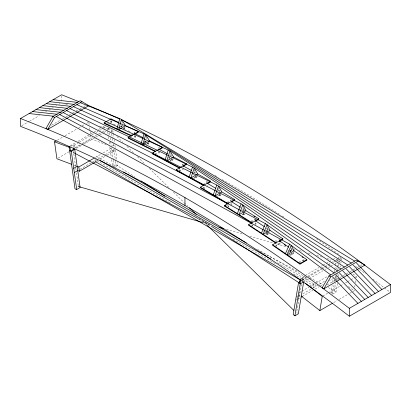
<?xml version="1.0" encoding="UTF-8"?>
<svg xmlns="http://www.w3.org/2000/svg" width="411" height="411" viewBox="0 0 411 411"><rect width="100%" height="100%" fill="white"/><g stroke="black" fill="none" stroke-linecap="round" stroke-linejoin="round"><path stroke-width="0.31" stroke-dasharray="2.06 1.54" d="M203.168 188.706L203.183 187.724M204.38 188.716L204.39 187.735M227.268 203.008L227.278 202.022M228.48 203.013L228.49 202.032M230.694 201.03L230.705 200.049M228.49 206.106L228.454 207.072A0.606 0.365 2.1 0 0 228.151 206.754M231.876 205.13L231.912 204.164M251.321 222.104L251.357 221.139M252.534 222.135L252.57 221.164M254.748 220.126L254.784 219.161M252.503 226.297L252.565 225.346A0.606 0.375 3.6 0 0 251.702 224.976A0.606 0.375 3.6 0 0 251.532 225.567M255.925 224.355L255.986 223.404A0.606 0.375 3.6 0 0 255.128 222.998A0.606 0.375 3.6 0 0 255.036 223.635A0.606 0.375 3.6 0 0 255.986 223.404M276.546 242.105L276.608 241.154M276.511 246.374L276.593 245.439A0.606 0.38 5.1 0 0 275.832 245.028A0.606 0.38 5.1 0 0 275.468 245.567M278.73 244.298L278.812 243.363M279.932 244.432A0.606 0.38 5.1 0 0 279.079 244.006A0.606 0.38 5.1 0 0 278.982 244.658A0.606 0.38 5.1 0 0 279.932 244.432L280.014 243.497A0.606 0.38 5.1 0 0 279.161 243.065A0.606 0.38 5.1 0 0 279.064 243.723A0.606 0.38 5.1 0 0 280.014 243.497M292.093 253.058L292.103 252.94A2.42 1.526 5.1 0 1 289.056 254.25M302.717 260.877L302.799 259.942M303.924 260.944L304.006 260.004M301.366 284.284L296.629 312.54L297.477 313.197M302.085 279.983L302.578 277.024L304.787 275.75M302.83 281.232L303.421 277.682L302.578 277.024M337.462 283.328L335.993 292.103L332.566 294.081L330.881 292.766L332.124 285.352M332.638 282.265L333.259 278.56L329.396 280.79M334.374 271.918L334.682 270.068M334.785 269.446L335.304 266.359M335.407 265.742L335.926 262.655M336.332 260.209L336.532 259.028M337.174 260.867L337.374 259.685M332.566 294.081L334.246 284.052M334.667 281.545L334.878 280.292M334.98 279.665L335.612 275.904M336.768 269.01L336.974 267.756M337.082 267.129L337.708 263.374M330.881 292.766L334.307 290.788L335.546 283.374M336.167 279.67L336.583 277.199M336.984 274.805L337.282 273.027M337.796 269.94L338.315 266.852M338.417 266.236L338.936 263.148M339.039 262.531L339.347 260.677M340.503 259.48L340.899 257.116M337.986 280.194L338.51 277.06M338.618 276.433L339.039 273.926M340.19 267.037L340.4 265.783M340.822 263.276L341.032 262.023M341.346 260.142L341.644 258.365M352.987 291.45L354.092 290.813L354.297 289.575M354.714 287.104L355.022 285.255M355.438 282.783L355.849 280.312M356.265 277.841L356.471 276.608L352.422 273.443M21.66 125.761L28.883 121.594M29.438 121.276L39.435 115.501M45.544 111.972L46.654 111.335M48.878 110.05L51.098 108.766M51.652 108.447L53.317 107.487M55.542 106.202L56.651 105.56M58.871 104.276L59.985 103.639M51.596 125.18L62.153 119.087M62.708 118.769L68.817 115.239M69.372 114.921L75.48 111.391M76.035 111.073L79.369 109.146M79.924 108.828L81.589 107.867M83.813 106.583L85.478 105.622M57.288 140.233L64.47 136.087M65.025 135.769L76.626 129.069M78.835 127.795L81.599 126.203M82.149 125.879L84.358 124.605M86.567 123.331L88.226 122.375M70.168 145.859L75.727 142.653M77.946 141.369L93.497 132.393M94.052 132.07L96.277 130.79M98.496 129.506L100.161 128.545M102.385 127.261L104.605 125.977M70.882 146.249L73.328 144.836L74.17 145.155L78.588 142.602M109.043 124.22L110.513 123.372M79.143 142.283L89.639 136.226M91.848 134.947L94.057 133.673M96.266 132.399L99.03 130.801M99.58 130.482L103.449 128.253M104.004 127.929L105.658 126.973M74.735 147.806L80.263 144.615M82.472 143.341L92.413 137.598M94.622 136.324L97.936 134.407M98.491 134.089L101.805 132.178M102.36 131.859L104.569 130.58M108.797 128.14L107.328 128.987L107.687 131.53M58.013 158.143L69.058 151.762M75.691 147.939L81.214 144.749M81.768 144.431L91.155 139.005L106.038 144.569M109.639 128.453L108.17 129.301L108.001 128.093M76.425 148.433L83.053 144.61M83.603 144.287L95.203 137.593M95.758 137.274L99.072 135.358M99.626 135.039L103.49 132.81M104.045 132.486L106.254 131.212M99.493 126.059L109.018 129.619L109.994 129.054M122.781 125.504L120.146 127.025A2.42 1.259 -4.6 0 1 121.954 126.794M112.373 146.008L114.818 144.595L115.244 147.621M95.403 157.408L100.926 154.217M103.135 152.943L111.977 147.837M79.95 169.306L92.1 162.288M92.655 161.97L97.628 159.103M98.178 158.78L104.81 154.957M105.36 154.634L115.414 148.833M96.549 161.328L97.654 160.686M99.868 159.411L106.495 155.584M107.045 155.266L113.677 151.438L113.251 148.412M144.158 142.175L146.27 140.958M144.487 142.905L146.069 141.995M113.662 166.568L116.108 165.155L117.793 165.782L117.351 162.643M114.859 167.477L117.793 165.782M169.81 157.326L168.751 157.932A2.42 1.341 -2 0 1 169.995 157.86M169.08 158.692L170.133 158.081M219.068 191.521L220.121 190.915L218.611 188.243M242.644 210.55L244.226 209.636L242.613 208.629M243.497 211.084L244.55 210.478M266.184 230.437L268.291 229.22L267.407 227.53M289.673 251.178L292.308 249.657L291.481 248.003M289.472 252.375L291.579 251.157M305.342 275.432L319.152 267.458M321.361 266.179L322.465 265.542M323.02 265.223L325.779 263.631M326.334 263.307L328.543 262.033M329.093 261.715L332.412 259.803M332.961 259.485L335.725 257.887M300.975 279.095L303.421 277.682M338.161 257.625L339.63 256.777M301.397 279.999L320.837 268.773M321.392 268.455L324.166 266.852M324.721 266.528L327.5 264.925M328.055 264.607L330.834 263.004M331.389 262.68L334.164 261.077M334.718 260.759L336.943 259.475M337.498 259.156L340.832 257.229M301.982 280.574L321.87 269.092M322.424 268.773L324.633 267.499M325.183 267.181L331.261 263.672M333.47 262.398L335.129 261.437M336.722 260.517L337.703 259.952M337.565 261.175L338.546 260.61M303.672 281.895L308.64 279.023M309.195 278.704L323.005 270.731M325.214 269.452L326.319 268.815M328.528 267.54L330.187 266.585M330.737 266.266L332.951 264.987M335.16 263.713L336.265 263.076M337.919 262.12L339.876 260.99M277.456 262.865L313.593 283.729L315.304 282.737M298.473 293.146L301.232 291.548M301.787 291.229L308.969 287.084M309.519 286.765L315.042 283.575M315.597 283.256L327.197 276.562M296.182 296.757L297.646 295.91M298.139 295.627L299.604 294.779L300.616 295.571M297.877 296.696L300.636 295.103M302.85 293.824L311.132 289.041M313.346 287.767L324.947 281.067M295.586 300.307L297.055 299.46M297.543 299.177L300.117 297.692M302.326 296.418L312.822 290.361M315.032 289.082L319.45 286.534M320.005 286.21L323.318 284.299M334.729 277.713L336.686 276.582M327.141 284.905L336.028 279.773M336.583 279.454L339.363 277.851M339.918 277.528L342.692 275.925M343.247 275.606L349.36 272.077M349.915 271.758L356.578 267.91M357.133 267.592L359.913 265.989M360.468 265.665L362.132 264.705M322.774 296.059L327.747 293.192M328.297 292.873L339.897 286.174M340.452 285.856L343.216 284.258M345.425 282.984L347.079 282.028M347.634 281.71L350.393 280.112M350.948 279.793L353.712 278.201M354.261 277.882L356.471 276.608M333.655 302.614L336.969 300.698M339.178 299.424L349.119 293.68M349.674 293.362L352.438 291.769M202.628 222.474L207.879 223.995M226.327 229.343L242.32 233.972M249.703 236.109L273.074 242.88M276.762 243.949L286.601 246.8M293.983 248.938L295.211 249.297M299.516 250.54L303.21 251.609M308.127 253.037L311.821 254.106M316.737 255.529L322.275 257.132M327.192 258.56L331.497 259.809M111.987 150.806L113.677 151.438M74.17 165.232L75.953 165.9M169.671 154.921L171.356 155.81M198.59 218.847L209.872 224.827M260.327 251.558L298.879 271.979M309.647 277.687L322.686 284.592M328.358 287.597L332.889 290.002M193.864 171.86L195.477 172.764M193.571 172.194L196.324 173.735M114.047 166.542L96.811 156.591L96.811 158.261M257.486 249.359L306.966 277.923M96.811 160.49L171.31 203.502M198.554 219.227L211.341 226.61M233.022 239.13L275.832 263.847M293.624 274.116L315.304 286.631L315.304 283.852M309.699 285.378L313.593 287.623L313.593 283.729M217.434 189.317L220.121 190.915M217.671 189.954L220.424 191.588M242.634 209.137L244.792 210.489M115.784 164.652L134.669 176.822M198.888 218.205L202.664 220.635M204.827 222.027L211.11 226.081M266.682 228.162L268.291 229.22M266.477 228.526L268.589 229.913M290.767 248.593L292.308 249.657M291.014 249.256L292.067 249.986M334.867 275.796L337.904 278.17M348.528 286.467L354.092 290.813M334.307 290.788L335.993 292.103M297.744 297.343L299.013 298.335M111.027 130.749L112.85 132.542M116.955 136.57L122.879 142.396M126.984 146.429L133.364 152.702M137.469 156.735L144.764 163.902M149.321 168.382L168.926 187.647M173.488 192.127L183.974 202.433M184.426 202.88L187.621 206.019M203.121 221.252L206.466 224.54M121.79 121.759L122.812 123.326M144.6 134.89L145.576 136.437M145.9 136.955L147.523 139.529M170.37 153.57L171.608 155.599M194.095 169.805L195.693 172.522M243.081 207.545L243.939 209.112M112.794 130.153L113.148 132.666M113.236 133.292L113.765 137.058M114.114 139.57L114.469 142.083M115.589 150.087L116.914 159.504M111.109 129.552L111.648 133.37M111.735 134.001L112.27 137.819M112.362 138.456L112.984 142.905M113.076 143.537L113.518 146.717M113.878 149.26L115.481 160.701M115.573 161.338L116.108 165.155M108.761 127.8L109.018 129.619M109.454 132.758L109.809 135.27M110.163 137.783L111.217 145.314M111.566 147.78L113.225 159.596M113.313 160.228L114.191 166.506M107.774 132.167L108.309 135.979M108.401 136.616L108.756 139.159M109.115 141.703L109.47 144.246M109.829 146.789L111.253 156.961M111.612 159.504L112.414 165.222M88.868 122.684L89.13 124.564M89.572 127.703L90.014 130.847M90.101 131.474L91.155 139.005M74.17 145.155L74.766 149.393M73.328 144.836L73.667 147.261M73.435 151.305L73.703 153.211M73.795 153.848L75.665 167.2M75.758 167.832L76.025 169.743M76.472 172.918L78.434 186.907M134.407 132.409L134.489 133.441M111.617 121.132L111.7 122.165M110.425 121.307L110.513 122.339M108.201 123.161L108.283 124.194M147.739 143.115L147.734 142.987A2.42 1.3 -3.3 0 1 146.522 144.163M135.599 136L135.661 137.017A0.606 0.324 -3.3 0 1 134.71 137.295A0.606 0.324 -3.3 0 1 134.803 136.729A0.606 0.324 -3.3 0 1 135.661 137.017M134.397 135.99L134.454 137.007M182.51 164.441L182.546 165.448M173 159.129L172.995 159A3.632 2.009 -2 0 1 170.221 160.973M158.435 151.664L158.471 152.671M156.216 153.642L156.252 154.654M207.514 181.498A0.606 0.344 -0.7 0 0 206.61 181.801L206.62 182.797M180.295 170.241L180.306 171.238M179.083 170.252L179.093 171.248M95.1 159.252L95.1 160.922M61.65 95.984L61.65 100.849M65.781 104.271A1404.67 810.99 60 0 1 68.735 105.422M113.261 124.071A1404.67 810.99 60 0 1 116.169 125.37M123.583 128.73A1404.67 810.99 60 0 1 125.293 129.516M128.145 130.832A1404.67 810.99 60 0 1 131.001 132.157M215.04 175.487A1404.67 810.99 60 0 1 218.344 177.357M222.197 179.556A1404.67 810.99 60 0 1 281.073 215.302M282.131 215.981A1404.67 810.99 60 0 1 284.248 217.342M316.444 238.719A1404.67 810.99 60 0 1 339.543 254.81M355.525 266.307A1404.67 810.99 60 0 1 359.127 268.943M359.64 269.323A1404.67 810.99 60 0 1 365.769 273.839M372.828 279.105A1404.67 810.99 60 0 1 383.91 287.489M384.413 287.875A1404.67 810.99 60 0 1 389.443 291.733M131.155 134.597A0.606 0.313 -4.6 0 1 131.001 134.469M131.001 134.305A0.606 0.313 -4.6 0 1 131.284 134.094M134.582 132.619A0.606 0.313 -4.6 0 1 134.489 132.244A0.606 0.313 -4.6 0 1 135.168 132.059M108.119 123.326A0.606 0.313 -4.6 0 1 107.898 123.454M107.014 123.31A0.606 0.313 -4.6 0 1 107.446 122.904M124.826 127.138A3.632 1.885 -4.6 0 1 123.798 129.008M121.399 125.894A3.632 1.885 -4.6 0 1 122.334 125.915M123.742 127.903A2.42 1.259 -4.6 0 1 123.413 128.556M123.732 127.775A2.42 1.259 -4.6 0 1 123.403 128.422M120.11 126.891A2.42 1.259 -4.6 0 1 121.944 126.66M124.836 127.266A3.632 1.885 -4.6 0 1 124.405 128.72M121.409 126.023A3.632 1.885 -4.6 0 1 122.344 126.043M158.738 148.243A0.606 0.324 -3.3 0 1 158.738 147.677A0.606 0.324 -3.3 0 1 159.648 147.924M135.491 136.159A0.606 0.324 -3.3 0 1 134.448 136.154A0.606 0.324 -3.3 0 1 135.055 135.666M148.833 142.355A3.632 1.947 -3.3 0 1 147.811 144.266M145.396 141.009A3.632 1.947 -3.3 0 1 146.331 141.045M147.662 142.781A2.42 1.3 -3.3 0 1 146.532 144.292M144.117 142.139A2.42 1.3 -3.3 0 1 145.951 141.934M144.107 142.011A2.42 1.3 -3.3 0 1 145.946 141.805M148.844 142.483A3.632 1.947 -3.3 0 1 147.816 144.395M145.402 141.132A3.632 1.947 -3.3 0 1 146.342 141.173M251.537 221.401A0.606 0.365 2.1 0 1 251.537 220.882A0.606 0.365 2.1 0 1 252.39 220.902A0.606 0.365 2.1 0 1 252.39 221.421M255.817 219.443A0.606 0.365 2.1 0 1 254.907 219.387A0.606 0.365 2.1 0 1 255.087 218.852M227.298 205.983A0.606 0.365 2.1 0 1 228.09 205.757A0.606 0.365 2.1 0 1 228.434 206.26A0.606 0.365 2.1 0 1 227.581 206.399M231.254 204.478A0.606 0.365 2.1 0 1 230.787 203.918A0.606 0.365 2.1 0 1 231.804 203.918A0.606 0.365 2.1 0 1 231.414 204.478M244.735 213.843A3.632 2.183 2.1 0 1 241.55 214.814M242.66 210.56A3.632 2.183 2.1 0 1 243.528 210.812M254.928 219.875A0.606 0.365 2.1 0 1 255.781 219.895M231.737 204.863A0.606 0.365 2.1 0 1 231.825 204.945M243.964 213.309A2.42 1.454 2.1 0 1 241 214.265M243.97 213.186A2.42 1.454 2.1 0 1 242.259 214.177M244.735 213.961A3.632 2.183 2.1 0 1 241.545 214.938M183.419 164.708A0.606 0.334 -2 0 1 182.546 164.554A0.606 0.334 -2 0 1 183.013 164.097A0.606 0.334 -2 0 1 183.722 164.41M155.024 153.586A0.606 0.334 -2 0 1 155.769 153.329A0.606 0.334 -2 0 1 156.195 153.729M158.687 151.962A0.606 0.334 -2 0 1 158.466 151.577M171.793 159.237A2.42 1.341 -2 0 1 169.373 160.634M168.746 158.014A2.42 1.341 -2 0 1 170 157.983M171.788 159.108A2.42 1.341 -2 0 1 169.368 160.506M172.897 158.61A3.632 2.009 -2 0 1 170.226 161.102M231.737 200.306A0.606 0.354 0.7 0 1 231.614 200.363M231.152 200.393A0.606 0.354 0.7 0 1 230.787 199.869M203.486 188.033A0.606 0.354 0.7 0 1 203.358 187.478A0.606 0.354 0.7 0 1 204.313 187.56A0.606 0.354 0.7 0 1 203.943 188.074M207.108 185.402A0.606 0.354 0.7 0 1 207.56 185.464M221.036 194.516A3.632 2.127 0.7 0 1 217.465 196.016M230.776 200.851A0.606 0.354 0.7 0 1 231.141 200.691M203.933 188.372A0.606 0.354 0.7 0 1 204.298 188.541M206.99 187.067A0.606 0.354 0.7 0 1 206.851 187.02M219.967 194.156A2.42 1.418 0.7 0 1 217.547 195.554M216.921 192.764A2.42 1.418 0.7 0 1 217.547 192.718M219.967 194.033A2.42 1.418 0.7 0 1 217.547 195.43M221.036 194.639A3.632 2.127 0.7 0 1 217.465 196.139M300.559 262.079A0.606 0.38 5.1 0 1 299.547 262.197M299.393 262.018A0.606 0.38 5.1 0 1 299.902 261.566A0.606 0.38 5.1 0 1 300.58 261.982M276.593 245.439A0.606 0.38 5.1 0 1 275.832 245.768M293.218 252.339A3.632 2.291 5.1 0 1 289.601 254.979M289.791 250.397A3.632 2.291 5.1 0 1 291.589 250.833M299.593 262.537A0.606 0.38 5.1 0 1 300.051 262.526M302.737 260.975A0.606 0.38 5.1 0 1 303.164 260.533M275.909 245.958A0.606 0.38 5.1 0 1 276.336 246.097M292.01 252.657A2.42 1.526 5.1 0 1 289.046 254.368M287.34 252.4A2.42 1.526 5.1 0 1 287.587 252.046M289.683 251.393A2.42 1.526 5.1 0 1 290.89 251.666M287.351 252.282A2.42 1.526 5.1 0 1 287.597 251.928M289.693 251.275A2.42 1.526 5.1 0 1 290.901 251.547M293.207 252.457A3.632 2.291 5.1 0 1 289.591 255.097M287.957 250.7A3.632 2.291 5.1 0 1 288.835 250.53M289.781 250.515A3.632 2.291 5.1 0 1 291.579 250.946M275.699 241.442A0.606 0.375 3.6 0 1 275.54 240.872A0.606 0.375 3.6 0 1 276.464 240.908A0.606 0.375 3.6 0 1 276.305 241.468M279.423 239.526A0.606 0.375 3.6 0 1 278.997 239.397M252.56 225.315A0.606 0.375 3.6 0 1 251.799 225.675M268.193 233.957A3.632 2.24 3.6 0 1 265.604 234.476M266.718 230.129A3.632 2.24 3.6 0 1 267.582 230.396M269.22 231.845A3.632 2.24 3.6 0 1 269.318 232.431M278.843 239.896A0.606 0.375 3.6 0 1 279.526 239.752M251.743 225.906A0.606 0.375 3.6 0 1 252.328 226.029M254.938 223.995A0.606 0.375 3.6 0 1 255.817 224.529M267.772 233.304A2.42 1.49 3.6 0 1 265.049 233.895M267.777 233.186A2.42 1.49 3.6 0 1 265.054 233.772M263.348 231.876A2.42 1.49 3.6 0 1 263.59 231.527M268.784 233.643A3.632 2.24 3.6 0 1 265.598 234.594M266.708 230.247A3.632 2.24 3.6 0 1 267.576 230.52M203.943 183.44A0.606 0.344 -0.7 0 1 204.313 183.943M207.514 182.094A0.606 0.344 -0.7 0 1 206.61 181.801M179.386 170.55A0.606 0.344 -0.7 0 1 179.263 170.01A0.606 0.344 -0.7 0 1 180.213 170.072A0.606 0.344 -0.7 0 1 179.843 170.58M197.085 176.042A3.632 2.07 -0.7 0 1 193.365 178.091M179.859 170.909A0.606 0.344 -0.7 0 1 180.224 171.068M183.512 169.527A0.606 0.344 -0.7 0 1 182.659 169.491A0.606 0.344 -0.7 0 1 182.741 169.003M195.877 176.252A2.42 1.377 -0.7 0 1 193.453 177.65M193.453 174.896A2.42 1.377 -0.7 0 1 194.079 174.937M195.872 176.129A2.42 1.377 -0.7 0 1 193.453 177.526M193.453 174.767A2.42 1.377 -0.7 0 1 194.079 174.809M197.085 176.165A3.632 2.07 -0.7 0 1 193.365 178.215M110.672 121.497A0.606 0.313 -4.6 0 0 111.622 121.214A0.606 0.313 -4.6 0 0 110.77 120.947A0.606 0.313 -4.6 0 0 110.672 121.497M110.754 122.529A0.606 0.313 -4.6 0 0 111.71 122.247A0.606 0.313 -4.6 0 0 110.852 121.98A0.606 0.313 -4.6 0 0 110.754 122.529M158.723 152.969A0.606 0.334 -2 0 0 159.674 152.707A0.606 0.334 -2 0 0 158.816 152.394A0.606 0.334 -2 0 0 158.723 152.969M227.458 202.279A0.606 0.354 0.7 0 0 228.47 202.125A0.606 0.354 0.7 0 0 227.73 201.688A0.606 0.354 0.7 0 0 227.458 202.279M302.974 260.22A0.606 0.38 5.1 0 0 303.986 260.101A0.606 0.38 5.1 0 0 303.246 259.593A0.606 0.38 5.1 0 0 302.974 260.22"/><path stroke-width="0.62" d="M200.368 187.21L200.363 187.704L227.884 204.036L227.889 203.543L200.368 187.21L210.632 181.272L210.638 181.77L207.211 183.748M66.592 110.59L216.792 185.037L218.508 186.055L221.837 191.932L234.743 199.587L234.738 200.08L231.311 202.058L231.326 201.575L240.461 207.283M251.964 223.209L224.463 206.014L224.478 205.526L234.743 199.587M63.171 112.568L241.082 203.877L242.793 204.945L245.937 210.709L258.832 218.77L258.812 219.253L255.385 221.231M248.568 224.709L248.537 225.187L275.997 243.24L276.028 242.767L248.568 224.709L258.832 218.77M59.744 114.546L265.342 223.584L267.052 224.704L270.001 230.345L282.876 238.812L282.845 239.289L279.912 240.98M282.876 238.812L272.616 244.751L272.57 245.218L299.968 264.114L306.817 260.158L306.858 259.69L293.161 250.242M299.968 264.114L300.009 263.646L306.858 259.69M298.561 282.552L293.207 314.518L294.893 315.833L298.319 313.855L303.672 281.895L300.246 283.867L298.561 282.552L300.025 281.705M299.403 283.21L299.999 279.66L300.842 280.317L294.893 315.833M301.124 295.966L319.845 310.588L322.224 296.382L305.527 283.343M116.986 128.854L119.745 118.62L80.294 102.678M140.999 144.004L143.948 133.858L76.867 104.656M165.063 160.064L168.207 150.02L73.446 106.634M189.163 177.023L192.492 167.082L70.019 108.612M213.273 194.871L216.792 185.037M237.373 213.592L241.082 203.877M261.442 233.176L265.342 223.584M285.46 253.613L289.55 244.144L56.317 116.524M119.591 119.005A1404.67 810.99 60 0 0 88.858 105.648L80.294 100.705L52.896 116.524L46.042 128.386L47.758 129.378A1404.67 810.99 60 0 1 322.142 287.792L323.858 288.779L364.958 265.049L356.394 260.106L328.995 275.925L322.142 287.792L349.35 308.327L349.35 316.234L390.45 292.504L390.45 284.597L363.242 264.062A1404.67 810.99 60 0 0 121.302 119.781M349.35 316.234A1404.67 810.99 60 0 0 20.55 126.403L20.55 118.496L47.758 129.378L54.606 117.51L82.005 101.692M323.858 288.779L330.706 276.916L358.104 261.098M20.55 118.496L61.65 94.766L78.804 101.625M47.758 129.378L88.858 105.648L87.671 105.175M71.786 164.343L56.908 158.78L54.529 141.826L56.184 140.87M131.577 136.133L104.183 123.392L104.142 122.879L110.991 118.923L118.81 122.56M69.654 150.739L71.339 151.371L74.766 149.393L80.119 187.534L76.693 189.512L75.008 188.88L69.058 146.501L69.901 146.814L70.497 151.053L73.923 149.075L73.754 147.868M135.003 134.156L138.43 132.178L138.384 131.664L125.54 125.689L118.692 129.645L121.451 119.411L119.745 118.62M73.718 168.32L77.145 166.347L78.83 166.974L94.299 158.045M138.384 131.664L131.535 135.615L104.142 122.879M155.615 151.762L128.155 138.111L128.124 137.598L134.972 133.647L143.372 137.819M74.314 172.558L77.741 170.58L79.426 171.212L95.999 161.646M167.431 153.735L159.021 149.28L159.036 149.784L162.463 147.811L162.432 147.297L149.558 140.896L142.709 144.852L145.658 134.71L143.948 133.858M152.168 153.236L179.674 167.796L179.689 168.299L152.188 153.74L152.168 153.236L162.432 147.297M152.188 153.74L153.771 152.83M191.711 170.652L183.111 165.823L183.116 166.321L186.537 164.343L186.522 163.84L173.627 157.012L166.774 160.968L169.918 150.924L168.207 150.02M203.24 185.418L176.262 170.277L176.257 169.779L186.522 163.84M210.632 181.272L197.727 174.028L190.879 177.984L194.208 168.042L192.492 167.082M221.837 191.932L214.984 195.888L218.508 186.055L340.981 269.005M224.463 206.014L226.04 205.099M245.937 210.709L239.084 214.66L242.793 204.945L337.554 270.983M270.001 230.345L263.153 234.301L267.052 224.704L334.133 272.961M301.222 297.055L302.326 296.418M319.845 310.588L332.55 303.251M349.35 308.327L390.45 284.597M53.086 99.709L77.761 102.406M49.664 101.687L74.34 104.384M46.238 103.664L70.913 106.357M42.811 105.642L67.486 108.334M39.389 107.62L64.065 110.312M35.963 109.598L61.27 112.362M32.536 111.571L57.211 114.268M29.114 113.549L53.79 116.246M78.111 186.404L202.628 222.474M218.95 227.206L223.872 228.629M54.529 141.826L69.408 147.39M73.574 148.946L74.766 149.393M128.124 137.598L155.584 151.253M73.353 152.502L198.02 218.549M176.257 169.779L203.784 185.227L203.789 185.726M52.896 116.524L54.606 117.51M328.995 275.925L330.706 276.916M123.5 171.998L246.364 242.937M100.104 160.47L270.782 259.012M95.655 161.8L300.251 279.917M207.216 183.26L215.821 188.361M354.683 261.098L121.451 119.411L125.54 125.689M351.256 263.076L145.658 134.71L149.558 140.896M253.957 216.222L255.036 216.895M224.478 205.526L251.979 222.726M347.829 265.049L169.918 150.924L173.627 157.012M141.148 180.994L142.227 181.693M143.305 182.386L164.893 196.299M211.65 226.425L298.895 282.645M255.416 220.758L264.535 226.754M344.408 267.027L194.208 168.042L197.727 174.028M289.55 244.144L330.706 274.938M279.465 240.795L288.712 247.175M279.423 241.262L280.477 241.992M284.165 244.535L285.743 245.624M302.075 256.89L303.133 257.615M272.616 244.751L300.009 263.646M189.445 207.807L196.283 214.532M206.928 224.987L293.844 310.403M356.435 262.932L381.886 289.539M353.013 264.91L378.464 291.517M349.586 266.888L375.038 293.495M346.16 268.866L371.611 295.473M342.738 270.839L368.189 297.451M339.311 272.817L364.763 299.429M335.885 274.795L361.336 301.402M332.463 276.773L357.914 303.38M78.83 166.974L79.426 171.212M71.339 151.371L76.693 189.512M110.991 118.923L111.032 119.437M184.95 197.588L184.95 205.5M131.366 135.671A0.606 0.313 -4.6 0 1 131.063 135.419M135.697 133.37A0.606 0.313 -4.6 0 1 135.394 133.662M107.523 124.543A0.606 0.313 -4.6 0 1 107.096 124.343M155.153 151.13A0.606 0.324 -3.3 0 1 155.091 151.053M131.33 139.283A0.606 0.324 -3.3 0 1 131.047 139.098M155.122 154.844A0.606 0.334 -2 0 1 155.06 154.767M275.514 242.331A0.606 0.375 3.6 0 1 275.416 242.249M207.529 183.09A0.606 0.344 -0.7 0 1 207.38 183.126M291.255 245.321L287.166 254.784L294.014 250.833L291.255 245.321"/></g></svg>
